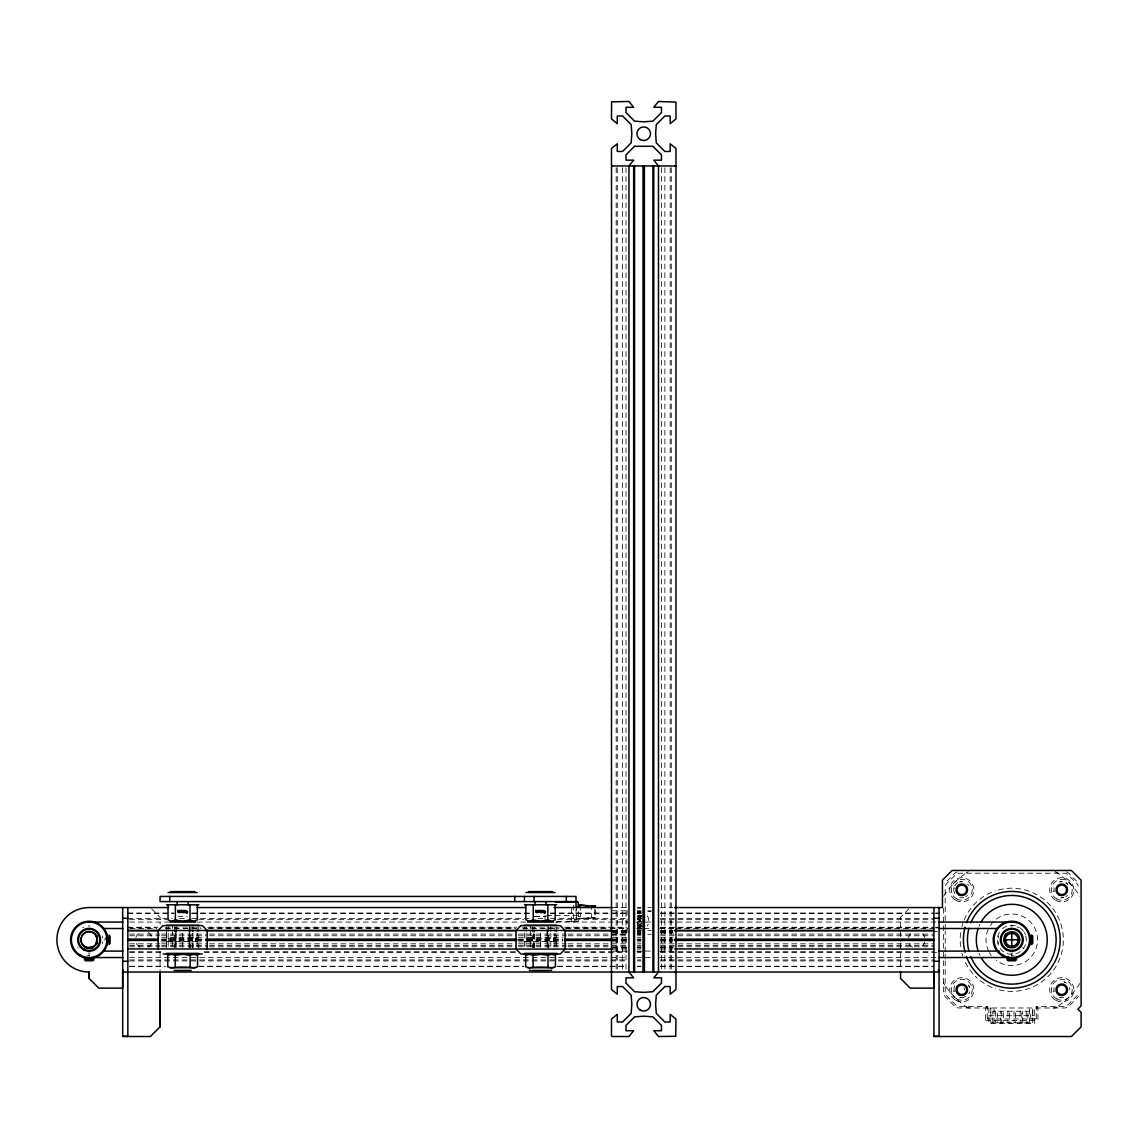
<?xml version="1.0" encoding="UTF-8"?>
<svg xmlns="http://www.w3.org/2000/svg" width="1138" height="1138" viewBox="0 0 1138 1138"><rect width="100%" height="100%" fill="white"/><g stroke="black" fill="none" stroke-linecap="round" stroke-linejoin="round"><path stroke-width="0.75" stroke-dasharray="5 3.75" d="M89.148 955.906L89.148 954.938L89.148 955.906L86.73 955.906M105.251 937.371L105.251 939.789L104.283 939.789M943.587 908.224L943.587 992.421A6.444 6.444 0 0 0 945.479 996.988L954.597 1006.106A6.444 6.444 0 0 0 959.149 1007.984L1064.4 1007.984A6.444 6.444 0 0 0 1068.966 1006.106L1078.084 996.988A6.444 6.444 0 0 0 1078.397 996.646M945.194 960.828L945.194 992.393A4.879 4.879 0 0 0 946.631 995.864L955.707 1004.939A4.879 4.879 0 0 0 959.178 1006.376L987.272 1006.376L987.272 1018.951L985.664 1020.558L985.664 1007.984L987.272 1006.376M945.194 959.078L945.194 953.815M945.194 952.065L945.194 931.026M945.194 929.277L945.194 887.199A4.879 4.879 0 0 1 946.631 883.728L955.707 874.653A4.879 4.879 0 0 1 959.178 873.216L1064.371 873.216A4.879 4.879 0 0 1 1067.842 874.653L1076.918 883.728A4.879 4.879 0 0 1 1078.255 886.146M988.879 1007.984L988.879 1023.46L1034.67 1023.46L1034.67 1007.984M992.749 1022.82L992.749 1011.213L1030.8 1011.213L1030.8 1022.82M994.043 1022.82L994.043 1007.984M995.65 1011.213L995.65 1022.493L997.272 1022.493L997.272 1011.213M1000.814 1022.82L1000.814 1011.213M1001.781 1011.213L1001.781 1022.493L1003.389 1022.493L1003.389 1011.213M1007.912 1011.213L1007.912 1022.493L1009.52 1022.493L1009.52 1011.213M1011.782 955.906L1011.782 954.938L1011.782 955.906L1014.2 955.906M1014.029 1011.213L1014.029 1022.493L1015.651 1022.493L1015.651 1011.213M1020.16 1011.213L1020.16 1022.493L1021.768 1022.493L1021.768 1011.213M1022.735 1022.82L1022.735 1011.213M1026.291 1011.213L1026.291 1022.493L1027.899 1022.493L1027.899 1011.213M1029.506 1022.82L1029.506 1007.984M1036.277 1006.376L1037.899 1007.984L1037.899 1020.558L1036.277 1018.951L1036.277 1006.376L1064.371 1006.376A4.879 4.879 0 0 0 1067.842 1004.939L1076.918 995.864A4.879 4.879 0 0 0 1078.255 993.446M176.077 933.971L176.148 948.096M176.077 932.207L176.106 926.915M533.978 948.096L534.035 933.971M534.035 932.207L534.063 926.915L534.106 932.207M175.736 947.271L175.835 930.073L175.821 947.271M533.694 947.271L533.793 930.073M90.144 953.132L88.138 953.132M954.028 987.599L954.028 991.767A8.066 8.066 0 0 1 954.825 985.65M1012.777 953.132L1010.772 953.132M968.794 993.716L969.604 991.767M1022.92 948.196L1022.948 947.47M78.024 947.385L78.01 948.196M954.825 885.705L956.105 884.027A8.066 8.066 0 0 1 957.783 882.747M102.448 943.587L102.463 941.809M909.006 908.764L900.542 917.228L900.542 941.723M88.337 926.033L89.959 926.033M1010.971 926.033L1012.592 926.033M965.835 896.716L967.513 895.435M1065.794 896.716L1067.458 895.435M82.661 927.442L83.899 927.043M637.195 918.693L639.755 917.214L642.97 919.077L636.526 922.79M637.195 923.174L639.755 924.653L641.903 923.416M102.463 937.783L102.448 936.005M998.623 935.891L998.552 937.812M963.9 997.471A8.066 8.066 0 0 1 959.732 997.471L965.835 996.66M998.552 941.78L998.623 943.701M1061.768 897.797L1063.845 897.512A8.066 8.066 0 0 1 1059.677 897.512M1017.116 927.015L1018.254 927.442M595.629 917.868L592.713 917.84L595.629 917.882L595.672 909.347M588.773 917.925L587.677 917.939L591.476 917.925M592.898 917.911L594.676 917.868L591.689 917.925M579.185 918.636L587.692 917.925L578.773 918.636M592.557 917.825L591.476 916.887L591.476 906.929M578.986 918.636L578.673 918.636M612.23 907.555L627.066 907.555L627.066 934.312L612.23 934.312M637.408 907.555L640.95 907.555M647.792 907.555L651.249 907.555M660.481 907.555L672.914 907.555M637.422 908.195L640.879 908.195M612.23 910.77L627.066 910.77M637.422 910.77L640.879 910.77M647.792 910.77L651.249 910.77M637.422 911.424L640.879 911.424M647.792 911.424L651.249 911.424M127.84 913.017L174 913.017M191.753 913.017L530.877 913.017M550.408 913.017L626.754 913.017M637.408 913.017L640.95 913.017M660.481 913.017L933.914 913.017M935.635 913.017L939.063 913.017M127.84 913.359L174 913.359M191.753 913.359L530.877 913.359M550.408 913.359L626.754 913.359M637.408 913.359L640.95 913.359M660.481 913.359L933.914 913.359M935.635 913.359L939.063 913.359M546.667 915.45L578.275 915.45M177.869 916.318L187.386 916.318M534.775 916.318L546.311 916.318M534.419 916.417L545.059 916.417M578.275 916.744L580.508 916.744L580.522 908.409M127.84 918.636L172.222 918.636M179.32 918.636L184.655 918.636M191.753 918.636L530.877 918.636M537.975 918.636L543.295 918.636M550.408 918.636L626.754 918.636M637.408 918.636L640.95 918.636M660.481 918.636L933.914 918.636M129.604 919.675L166.902 919.675M198.851 919.675L523.764 919.675M557.506 919.675L626.754 919.675M637.408 919.675L640.95 919.675M660.481 919.675L933.914 919.675M557.122 921.581L578.275 921.581L578.275 908.494M573.552 921.865L574.519 921.865M129.604 922.065L168.666 922.065M197.073 922.065L525.543 922.065M555.728 922.065L627.792 922.05M636.683 922.05L650.908 922.05M659.784 922.05L937.115 922.05M556.169 922.221L558.929 921.581M127.84 927.214L158.011 927.214M207.728 927.214L516.666 927.214M564.604 927.214L626.754 927.214M637.408 927.214L640.95 927.214M660.481 927.214L933.914 927.214M935.635 927.214L939.063 927.214M127.84 927.868L156.247 927.868M165.124 927.868L200.629 927.868M209.506 927.868L514.888 927.868M522.001 927.868L559.284 927.868M566.383 927.868L626.754 927.868M637.408 927.868L640.95 927.868M660.481 927.868L933.914 927.868M935.635 927.868L939.063 927.868M130.031 928.494L156.703 928.494M165.579 928.494L201.142 928.494M208.254 928.494L515.799 928.494M522.911 928.494L558.459 928.494M565.572 928.494L608.233 928.494M610.011 928.494L627.792 928.494M636.683 928.494L642.017 928.494M643.795 928.494L650.908 928.494M659.784 928.494L674.009 928.494M675.787 928.494L937.115 928.494M612.543 930.486L626.754 930.486M637.408 930.486L640.95 930.486M647.792 930.443L651.249 930.443M660.481 930.486L672.914 930.486M612.543 930.642L626.754 930.642M637.408 930.642L640.95 930.642M660.481 930.642L672.914 930.642M612.23 931.083L627.066 931.083M637.422 931.083L640.879 931.083M933.914 931.41L937.356 931.41M612.543 931.738L626.754 931.738M637.408 931.738L640.95 931.738M660.481 931.738L672.914 931.738M612.543 932.008L626.754 932.008M637.408 932.008L640.95 932.008M660.481 932.008L672.914 932.008M612.543 932.819L626.754 932.819M637.408 932.819L640.95 932.819M660.481 932.819L672.914 932.819M637.422 933.672L640.879 933.672M129.604 934.099L159.789 934.099M161.568 934.099L207.728 934.099M209.506 934.099L516.666 934.099M518.444 934.099L566.383 934.099M568.161 934.099L626.754 934.099M637.408 934.099L640.95 934.099M660.481 934.099L933.914 934.099M637.422 934.312L640.879 934.312M647.792 934.312L651.249 934.312M129.604 935.763L159.789 935.763M161.568 935.763L207.728 935.763M209.506 935.763L516.666 935.763M518.444 935.763L566.383 935.763M568.161 935.763L626.754 935.763M637.408 935.763L640.95 935.763M660.481 935.763L933.914 935.763M161.568 937.712L204.186 937.712M518.444 937.712L562.826 937.712M612.543 937.712L626.754 937.712M637.408 937.712L640.95 937.712M660.481 937.712L672.914 937.712M161.568 939.135L204.186 939.135M518.444 939.135L562.826 939.135M612.543 939.135L626.754 939.135M637.408 939.135L640.95 939.135M660.481 939.135L672.914 939.135M161.568 939.789L204.186 939.789M518.444 939.789L562.826 939.789M612.543 939.789L626.754 939.789M637.408 939.789L640.95 939.789M660.481 939.789L672.914 939.789M161.568 940.457L204.186 940.457M518.444 940.457L562.826 940.457M612.543 940.457L626.754 940.457M637.408 940.457L640.95 940.457M660.481 940.457L672.914 940.457M166.461 941.41L198.809 941.41L198.709 947.854M524.419 941.41L556.667 941.41M161.568 941.88L204.186 941.88M518.444 941.88L562.826 941.88M612.543 941.88L626.754 941.88M637.408 941.88L640.95 941.88M660.481 941.88L672.914 941.88M129.604 943.829L159.789 943.829M161.568 943.829L207.728 943.829M209.506 943.829L516.666 943.829M518.444 943.829L566.383 943.829M568.161 943.829L626.754 943.829M637.408 943.829L640.95 943.829M660.481 943.829L933.914 943.829M129.604 945.493L159.789 945.493M161.568 945.493L207.728 945.493M209.506 945.493L516.666 945.493M518.444 945.493L566.383 945.493M568.161 945.493L626.754 945.493M637.408 945.493L640.95 945.493M660.481 945.493L933.914 945.493M129.604 946.773L159.789 946.773M161.568 946.773L207.728 946.773M209.506 946.773L516.666 946.773M518.444 946.773L566.383 946.773M568.161 946.773L626.754 946.773M637.408 946.773L640.95 946.773M660.481 946.773L933.914 946.773M612.543 947.584L626.754 947.584M637.408 947.584L640.95 947.584M660.481 947.584L672.914 947.584M612.543 947.854L626.754 947.854M637.408 947.854L640.95 947.854M660.481 947.854L672.914 947.854M612.543 949.106L626.754 948.95M637.408 949.106L640.95 948.95M660.481 949.106L672.914 948.95M613.567 951.098L627.792 951.098M636.683 951.098L650.908 951.098M659.784 951.098L672.231 951.098M129.604 951.724L161.568 951.724M204.186 951.724L516.666 951.724M564.604 951.724L626.754 951.724M637.408 951.724L640.95 951.724M660.481 951.724L933.914 951.724M129.604 952.364L161.568 952.364M204.186 952.364L516.666 952.364M564.604 952.364L626.754 952.364M637.408 952.364L640.95 952.364M660.481 952.364L937.356 952.364M129.604 957.527L627.792 957.542M636.683 957.542L650.908 957.542M659.784 957.542L937.115 957.542M129.604 959.917L626.754 959.917M637.408 959.917L640.95 959.917M660.481 959.917L933.914 959.917M129.604 960.941L626.754 960.941M637.408 960.941L640.95 960.941M660.481 960.941L933.914 960.941M129.604 966.233L165.124 966.233M198.851 966.233L523.764 966.233M557.506 966.233L626.754 966.233M637.408 966.233L640.95 966.233M660.481 966.233L933.914 966.233M129.604 966.575L165.124 966.575M198.851 966.575L523.764 966.575M557.506 966.575L626.754 966.575M637.408 966.575L640.95 966.575M660.481 966.575L933.914 966.575M988.879 1015.722L1034.67 1015.722M987.272 1018.951L1036.277 1018.951M985.664 1020.558L1037.899 1020.558M1065.794 982.706L1063.845 981.895A8.066 8.066 0 0 1 1065.794 982.706L1067.458 983.986A8.066 8.066 0 0 1 1068.753 985.65M637.607 919.689L642.97 922.79M1067.458 884.027L1065.794 882.747A8.066 8.066 0 0 1 1068.753 885.705M151.61 908.764L160.074 917.228L160.074 924.17M954.028 891.822A8.066 8.066 0 0 1 954.028 887.64L954.825 893.757M968.794 985.65L969.604 987.599A8.066 8.066 0 0 0 967.513 983.986M964.142 988.14L964.611 989.847M1069.549 987.599L1069.82 989.69M547.122 930.073L547.307 947.271M189.164 930.073L189.534 947.271M547.293 930.073L547.406 947.271M1032.735 1015.722L1032.735 1007.984L1032.735 1022.82L990.814 1022.82L990.814 1007.984L990.814 1015.722M900.542 943.473L900.542 950.486M900.542 952.236L900.542 969.732M671.278 167.741L671.278 970.259M670.168 167.741L670.168 970.259M664.876 167.741L664.876 972.037M661.463 167.741L661.463 970.259M639.755 917.214L639.755 924.653M625.985 167.741L625.985 972.037M622.571 167.741L622.571 972.037M617.28 167.741L617.28 970.259M616.17 167.741L616.17 970.259M594.705 909.347L594.705 917.882M577.137 921.581L570.693 921.581M576.397 905.151L576.397 922.221M576.013 908.835L576.013 921.581M574.519 918.636L574.519 921.88M573.552 905.151L573.552 921.88M571.617 908.252L571.617 922.221M556.667 926.901L556.667 938.181L524.419 938.181L524.419 926.901M556.624 941.41L556.667 947.854M554.988 926.901L554.988 931.738M554.988 933.345L554.988 938.181M554.988 941.41L554.988 947.854M554.533 938.181L554.533 941.41M553.438 938.181L553.438 941.41M550.835 926.901L550.835 931.738M550.835 933.345L550.835 938.181M550.835 941.41L550.835 947.854M548.601 926.901L548.601 947.854M547.207 926.915L547.207 932.207M547.207 933.971L547.207 948.096M545.059 915.45L545.059 920.045M540.55 933.345L540.55 947.101M534.106 933.971L534.106 948.096M532.484 926.901L532.484 947.854M530.265 925.279L530.265 928.508M530.265 930.116L530.265 938.181M530.265 941.41L530.265 947.854M527.648 938.181L527.648 941.41M526.553 938.181L526.553 941.41M526.097 926.901L526.097 931.738M526.097 933.345L526.097 938.181M526.097 941.41L526.097 947.854M524.462 941.41L524.419 947.854M198.809 926.901L198.709 938.181L166.461 938.181L166.561 926.901M197.13 926.901L197.03 931.738M197.13 933.345L197.03 938.181M197.13 941.41L197.03 947.854M196.661 938.181L196.575 941.41M195.58 938.181L195.58 941.41M195.48 938.181L195.48 941.41M190.743 926.901L190.643 947.854M189.349 926.915L189.349 932.207M189.349 933.971L189.349 948.096M189.249 926.915L189.249 932.207M189.249 933.971L189.249 948.096M182.677 933.345L182.592 947.101M174.626 926.901L174.527 947.854M172.393 925.279L172.307 928.508M172.393 930.116L172.307 938.181M172.393 941.41L172.307 947.854M169.79 938.181L169.69 941.41M168.694 938.181L168.609 941.41M168.239 926.901L168.14 931.738M168.239 933.345L168.14 938.181M168.239 941.41L168.14 947.854M166.603 927.925L166.603 938.181M166.603 946.532L166.603 941.41L166.461 947.854M160.074 951.951L160.074 970.43M924.753 941.965A8.379 8.379 0 0 1 918.835 947.897M912.463 947.058A8.379 8.379 0 0 1 909.404 943.985M908.565 937.627A8.379 8.379 0 0 1 910.727 933.871M922.591 933.871A8.379 8.379 0 0 1 924.753 937.627M151.212 943.985A8.379 8.379 0 0 1 148.153 947.058M139.761 947.058A8.379 8.379 0 0 1 135.863 941.965M135.863 937.627A8.379 8.379 0 0 1 138.025 933.871M148.153 932.534A8.379 8.379 0 0 1 152.051 937.627M642.06 925.962A5.804 5.804 0 0 1 637.65 926.545M637.65 915.322A5.804 5.804 0 0 1 642.06 915.905M641.235 928.722A8.066 8.066 0 0 1 637.067 928.722M637.067 913.145A8.066 8.066 0 0 1 641.235 913.145M641.604 925.407A4.837 4.837 0 0 1 637.337 925.123M637.337 916.744A4.837 4.837 0 0 1 641.604 916.46M647.337 915.862A9.118 9.118 0 0 1 647.337 926.005M641.533 929.888A9.118 9.118 0 0 1 637.394 929.746M637.394 912.121A9.118 9.118 0 0 1 641.533 911.979M641.548 923.615A3.229 3.229 0 0 1 637.323 923.06M637.323 918.807A3.229 3.229 0 0 1 641.548 918.252M641.476 925.109A4.509 4.509 0 0 1 637.237 924.682M637.237 917.185A4.509 4.509 0 0 1 641.476 916.759M641.434 925.905A5.249 5.249 0 0 1 637.422 925.649M637.422 916.218A5.249 5.249 0 0 1 641.434 915.962M1025.793 936.033A14.509 14.509 0 0 1 1008.026 953.815A14.509 14.509 0 0 1 1001.511 929.533M1002.45 928.679A14.509 14.509 0 0 1 1019.036 927.228M1019.833 927.726A14.509 14.509 0 0 1 1023.844 931.738M1024.342 932.534A14.509 14.509 0 0 1 1025.409 934.839M990.33 925.464A25.79 25.79 0 0 1 1026.576 918.665A25.79 25.79 0 0 1 1032.579 955.052A25.79 25.79 0 0 1 996.077 960.259M991.312 955.493A25.79 25.79 0 0 1 989.434 952.691M988.652 951.212A25.79 25.79 0 0 1 989.434 926.901M979.974 955.479A35.463 35.463 0 0 1 979.007 953.374M979.007 926.218A35.463 35.463 0 0 1 979.974 924.113M1066.477 871.95A6.444 6.444 0 0 1 1068.966 873.486L1078.084 882.604A6.444 6.444 0 0 1 1078.397 882.946M957.072 871.95A6.444 6.444 0 0 0 954.597 873.486L945.479 882.604A6.444 6.444 0 0 0 944.44 883.942M1079.976 983.374A80.926 80.926 0 0 1 1055.353 1007.984M968.196 1007.984A80.926 80.926 0 0 1 943.587 983.374M943.587 896.218A80.926 80.926 0 0 1 968.196 871.594M1055.353 871.594A80.926 80.926 0 0 1 1079.976 896.218M1052.707 908.394A51.594 51.594 0 0 1 995.195 988.652M992.037 987.457A51.594 51.594 0 0 1 975.294 976.276M972.99 973.815A51.594 51.594 0 0 1 964.114 959.533M962.933 956.375A51.594 51.594 0 0 1 961.951 953.146M960.628 946.532A51.594 51.594 0 0 1 961.183 929.732M961.951 926.446A51.594 51.594 0 0 1 962.933 923.217M964.114 920.059A51.594 51.594 0 0 1 995.195 890.94M998.424 889.959A51.594 51.594 0 0 1 1050.559 905.777M963.9 897.512A8.066 8.066 0 0 1 959.732 897.512M967.513 884.027A8.066 8.066 0 0 1 968.794 885.705M944.682 985.053A6.444 6.444 0 0 1 943.587 981.454M970.131 1007.984A6.444 6.444 0 0 1 966.518 1006.888M1057.031 1006.888A6.444 6.444 0 0 1 1053.432 1007.984M966.518 872.704A6.444 6.444 0 0 1 968.04 871.95M1055.523 871.95A6.444 6.444 0 0 1 1057.031 872.704M176.191 926.915L176.177 932.207L176.248 926.915M1053.973 887.64L1053.973 891.822A8.066 8.066 0 0 1 1053.973 887.64M1053.973 987.599L1053.973 991.767A8.066 8.066 0 0 1 1053.973 987.599M961.809 881.665L959.732 881.95A8.066 8.066 0 0 1 963.9 881.95L961.809 881.665M1061.768 881.665L1059.677 881.95A8.066 8.066 0 0 1 1063.845 881.95L1061.768 881.665M1063.845 997.471L1059.677 997.471A8.066 8.066 0 0 0 1063.845 997.471M192.962 931.738L192.962 926.901L192.877 931.738M192.962 938.181L192.962 933.345L192.877 938.181M192.962 947.854L192.962 941.41L192.877 947.854M956.56 998.851A10.484 10.484 0 0 0 972.279 989.775A10.484 10.484 0 0 0 956.56 980.7A10.484 10.484 0 0 0 956.56 998.851M1056.519 998.851A10.484 10.484 0 0 0 1072.238 989.775A10.484 10.484 0 0 0 1056.519 980.7A10.484 10.484 0 0 0 1056.519 998.851M1056.519 898.892A10.484 10.484 0 0 0 1072.238 889.816A10.484 10.484 0 0 0 1056.519 880.741A10.484 10.484 0 0 0 1056.519 898.892M956.56 898.892A10.484 10.484 0 0 0 972.279 889.816A10.484 10.484 0 0 0 956.56 880.741A10.484 10.484 0 0 0 956.56 898.892M955.749 900.286A12.091 12.091 0 0 0 973.886 889.816A12.091 12.091 0 0 0 955.749 879.347A12.091 12.091 0 0 0 955.749 900.286M1055.708 900.286A12.091 12.091 0 0 0 1073.845 889.816A12.091 12.091 0 0 0 1055.708 879.347A12.091 12.091 0 0 0 1055.708 900.286M1055.708 1000.245A12.091 12.091 0 0 0 1073.845 989.775A12.091 12.091 0 0 0 1055.708 979.306A12.091 12.091 0 0 0 1055.708 1000.245M955.749 1000.245A12.091 12.091 0 0 0 973.886 989.775A12.091 12.091 0 0 0 955.749 979.306A12.091 12.091 0 0 0 955.749 1000.245"/><path stroke-width="1.5" d="M123.43 970.216A2.575 2.575 0 0 0 122.676 972.037L122.676 988.154L98.821 988.154L89.148 978.481L89.148 972.037A32.248 32.248 0 0 1 56.9 939.789A32.248 32.248 0 0 1 89.148 907.555L168.666 907.555M160.074 1026.846L160.074 972.037L160.074 1026.846L150.401 1036.519L122.676 1036.519L122.676 907.555M168.026 904.81L168.026 919.774L170.444 920.927L194.925 920.927L197.343 919.774L197.343 904.81M525.884 904.81L525.884 919.774L528.302 920.927L552.784 920.927L555.202 919.774L555.202 904.81M1005.323 942.947L1005.323 935.066M1011.782 946.233L1011.782 933.359M172.933 920.927L175.352 919.774L175.394 904.81M530.792 920.927L533.21 919.774L533.253 904.81M106.844 945.365L107.712 939.789L106.844 934.227M1029.477 945.365L1030.345 939.789L1029.477 934.227M95.848 944.27L97.057 938.238M1004.797 935.763L1006.077 934.099M591.476 906.929L595.629 905.933L592.713 905.891M93.615 946.503L87.583 947.698M551.788 970.216L550.408 970.43M94.71 957.499L89.148 958.367L83.572 957.499M1017.344 957.499L1011.782 958.367L1006.205 957.499M190.131 955.209L193.844 954.298L197.571 955.209L197.571 966.831L193.844 967.727C186.561 966.902 178.794 966.902 171.511 967.727L167.784 966.831L167.784 955.209L171.511 954.298L175.238 955.209L182.677 954.298L190.131 955.209L190.131 966.831M547.99 955.209L551.717 954.298L555.444 955.209L555.444 966.831L551.717 967.727C544.419 966.902 536.667 966.902 529.369 967.727L525.656 966.831L525.656 955.209L529.369 954.298L533.096 955.209L540.55 954.298L547.99 955.209L547.99 966.831M185.167 920.927L190.003 919.774L192.436 920.927M543.039 920.927L547.876 919.774L550.294 920.927M612.287 972.037L611.49 972.748L611.476 989.519L617.28 994.199L617.28 986.546L622.571 986.546L631.149 995.124L631.832 1004.285L631.149 1013.432L622.571 1022.009L617.28 1022.009L617.28 1014.356L611.476 1019.051L611.476 1035.722L612.287 1036.519L628.958 1036.519L633.653 1030.715L625.985 1030.715L625.985 1025.438L634.563 1016.86L643.724 1016.177L652.885 1016.86L661.463 1025.438L661.463 1030.715L653.795 1030.715L658.489 1036.519L675.73 1036.291L675.972 1019.051L670.168 1014.356L670.168 1022.009L664.876 1022.009L656.299 1013.432L655.616 1004.285L656.299 995.124L664.876 986.546L670.168 986.546L670.168 994.199L675.972 989.519L675.972 972.848L675.161 972.037M675.161 165.963L675.972 165.152L675.972 148.481L670.168 143.801L670.168 151.454L664.876 151.454L656.299 142.876L655.616 133.715L656.299 124.568L664.876 115.991L670.168 115.991L670.168 123.644L675.972 118.949L675.944 102.107L658.489 101.481L653.795 107.285L661.463 107.285L661.463 112.562L652.885 121.14L643.724 121.823L634.563 121.14L625.985 112.562L625.985 107.285L633.653 107.285L628.958 101.481L611.604 101.851L611.476 118.949L617.28 123.644L617.28 115.991L622.571 115.991L631.149 124.568L631.832 133.715L631.149 142.876L622.571 151.454L617.28 151.454L617.28 143.801L611.476 148.481L611.476 165.152L612.287 165.963M593.595 905.962L594.676 905.933L592.101 905.891M592.557 905.99L580.053 905.179L588.147 905.891M675.915 165.963L611.519 165.963L611.476 972.037M170.501 891.595L194.769 891.595M528.459 891.595L552.641 891.595M168.083 892.533L197.187 892.533M526.041 892.533L555.06 892.533M577.108 901.581L160.074 901.581L160.074 896.431L576.013 896.431L576.013 901.581M555.372 902.235L578.275 902.235L578.275 907.185M166.532 904.81L198.837 904.81M524.39 904.81L556.695 904.81M578.275 906.744L580.508 906.744M197.073 907.555L525.543 907.555M553.95 907.555L612.543 907.555M674.692 907.555L942.449 907.555L942.449 880.143L952.122 870.47L1071.427 870.47L1081.1 880.143L1081.1 1005.892L1077.871 1009.122L1081.1 1012.336L1081.1 1026.846L1071.427 1036.519L933.914 1036.519L933.914 907.555M122.676 918.309L127.84 918.309M933.914 918.309L939.063 918.309M89.148 922.05L122.918 922.05M169.79 922.065L195.58 922.065M527.648 922.065L553.438 922.065M938.893 922.05L1011.782 922.05M166.561 925.279L198.809 925.279M524.419 925.279L556.667 925.279M103.359 928.494L122.918 928.494M938.893 928.494L997.557 928.494M127.84 930.486L612.543 930.486M674.692 930.486L933.914 930.486M127.84 930.642L158.011 930.642M205.95 930.642L516.666 930.642M564.604 930.642L612.543 930.642M674.692 930.642L933.914 930.642M1032.223 937.371L1032.351 937.371A5.69 4.922 0 0 0 1032.322 939.803A5.69 4.922 0 0 0 1032.322 942.221L1032.223 942.207M127.84 939.135L158.011 939.135M205.95 939.135L516.666 939.135M564.604 939.135L612.543 939.135M674.692 939.135L933.914 939.135M127.84 939.789L158.011 939.789M205.95 939.789L516.666 939.789M564.604 939.789L612.543 939.789M674.692 939.789L933.914 939.789M1005.323 939.789L1018.211 939.789M127.84 940.457L158.011 940.457M205.95 940.457L516.666 940.457M564.604 940.457L612.543 940.457M674.692 940.457L933.914 940.457M85.933 947.84L92.719 947.84M127.84 948.95L612.543 949.106M674.692 948.95L933.914 949.106M103.359 951.098L122.918 951.098M938.893 951.098L999.335 951.098M166.603 953.374L198.766 953.374M524.462 953.374L556.624 953.374M163.004 953.985L202.365 953.985M166.561 954.298L198.809 954.298M524.419 954.298L556.667 954.298M1006.945 956.759L1007.756 956.759M94.482 957.542L122.918 957.542M938.893 957.542L1008.225 957.542M84.312 959.775L93.97 959.775M1006.945 959.775L1016.604 959.775M85.307 960.742L92.975 960.742M1007.941 960.742L1015.608 960.742M122.676 961.283L127.84 961.283M933.914 961.283L939.063 961.283M169.79 967.727L195.58 967.727M527.648 967.727L553.438 967.727M174.142 970.43L191.212 970.43M530.678 970.43L529.312 970.216M532.015 970.43L549.085 970.43M122.676 972.037L939.063 972.037A2.575 2.575 0 0 0 938.309 970.216M122.676 1036.277L127.84 1036.277M933.914 1036.277L939.063 1036.277M578.986 905.165L580.01 905.179L579.185 905.165M87.569 947.698L84.312 946.247M533.21 919.774L538.061 920.927M175.352 919.774L180.188 920.927M1005.323 941.866L1007.23 944.341A6.43 6.43 0 0 0 1016.334 944.341A6.43 6.43 0 0 0 1016.334 935.251A6.43 6.43 0 0 0 1007.23 935.251L1005.323 937.726L1006.077 945.493M95.592 934.967L97.043 938.224M1032.721 935.962L1032.721 943.63M1031.753 934.967L1031.753 944.625M1014.2 960.244L1014.2 960.372A5.69 4.922 -90 0 0 1011.767 960.344A5.69 4.922 -90 0 0 1009.349 960.344L1009.363 960.244M939.063 907.555L939.063 1036.519M900.542 971.482L900.542 978.481L910.215 988.154L933.914 988.154L933.914 972.037A2.575 2.575 0 0 1 933.999 971.368M675.972 165.963L675.972 972.037M653.795 165.963L653.795 972.037M652.885 165.963L652.885 972.037M644.407 165.963L644.407 972.037M643.724 165.963L643.724 972.037M643.041 165.963L643.041 972.037M634.563 165.963L634.563 972.037M633.653 165.963L633.653 972.037M576.013 902.235L576.013 907.185M566.34 896.431L566.34 901.581M547.876 904.81L547.876 919.774M546.041 901.581L546.041 904.81M535.045 901.581L535.045 904.81M534.092 896.431L534.092 901.581M533.096 955.209L533.096 966.831M524.419 896.431L524.419 901.581M514.746 896.431L514.746 901.581M207.23 949.106L207.23 930.486L202.365 925.607L163.004 925.607L158.125 930.486L158.125 949.106M190.003 904.81L190.003 919.774M188.183 901.581L188.183 904.81M177.187 901.581L177.187 904.81M175.238 955.209L175.238 966.831M169.747 896.431L169.747 901.581M127.84 907.555L127.84 1036.519M110.087 935.962L110.087 943.63M109.12 934.967L109.12 944.625M97.199 935.962L97.199 943.63M91.566 960.244L91.566 960.372A5.69 4.922 -90 0 0 89.134 960.344A5.69 4.922 -90 0 0 86.716 960.344L86.73 960.244M89.148 972.037L89.148 978.481M966.503 922.762A48.365 48.365 0 0 1 1040.801 901.111A48.365 48.365 0 0 1 1040.801 978.481A48.365 48.365 0 0 1 966.503 956.83M965.067 952.307A48.365 48.365 0 0 1 965.067 927.271M97.242 941.965A8.379 8.379 0 0 1 86.972 947.897A8.379 8.379 0 0 1 81.04 937.627M81.879 935.607A8.379 8.379 0 0 1 97.242 937.627M127.741 971.368A2.575 2.575 0 0 1 127.84 972.037M981.056 922.065A35.463 35.463 0 0 1 1034.57 912.619A35.463 35.463 0 0 1 1034.57 966.959A35.463 35.463 0 0 1 981.056 957.527M978.196 951.197A35.463 35.463 0 0 1 978.196 928.395M970.814 922.833A44.339 44.339 0 0 1 1038.766 904.625A44.339 44.339 0 0 1 1038.766 974.967A44.339 44.339 0 0 1 970.814 956.759M968.95 951.268A44.339 44.339 0 0 1 968.95 928.324M180.544 911.424L179.832 912.079L179.15 910.315L178.552 912.164L177.77 910.315C176.532 913.914 182.976 913.032 181.155 910.315L180.544 911.424M184.484 911.424L183.773 912.079L183.09 910.315L182.493 912.164L181.71 910.315C180.473 913.914 186.917 913.032 185.096 910.315L184.484 911.424M538.416 911.424L537.762 912.15L537.022 910.315L536.411 912.164L535.642 910.315C534.405 913.914 540.849 913.032 539.014 910.315L538.416 911.424M542.342 911.424L541.702 912.15L540.963 910.315L540.351 912.164L539.583 910.315C538.345 913.914 544.775 913.032 542.954 910.315L542.342 911.424M187.642 911.851C185.892 917.057 185.053 907.697 187.642 911.851M545.5 911.851C543.751 917.029 542.997 907.669 545.5 911.851M186.148 911.069L186.831 911.78L186.148 911.069M544.007 911.069L544.704 911.78L544.007 911.069M634.563 146.29L625.985 154.868L625.985 160.159L633.653 160.159L628.958 165.963L628.958 972.037L633.653 977.841L625.985 977.841L625.985 983.132L634.563 991.71L643.724 992.379L652.885 991.71L661.463 983.132L661.463 977.841L653.795 977.841L658.489 972.037L658.489 165.963L653.795 160.159L661.463 160.159L661.463 154.868L652.885 146.29L634.563 146.29M520.863 925.607L515.998 930.486L515.998 949.106L520.863 953.985L560.223 953.985L565.102 949.106L565.102 930.486L560.223 925.607L520.863 925.607M640.338 139.59A6.771 6.771 0 0 0 650.495 133.715A6.771 6.771 0 0 0 640.338 127.854A6.771 6.771 0 0 0 640.338 139.59M639.969 1009.904A6.771 6.771 0 0 0 650.481 1004.726A6.771 6.771 0 0 0 640.722 998.211A6.771 6.771 0 0 0 639.969 1009.904M958.893 994.797A5.804 5.804 0 0 0 967.599 989.775A5.804 5.804 0 0 0 958.893 984.74A5.804 5.804 0 0 0 958.893 994.797M1058.852 994.797A5.804 5.804 0 0 0 1067.558 989.775A5.804 5.804 0 0 0 1058.852 984.74A5.804 5.804 0 0 0 1058.852 994.797M1058.852 894.838A5.804 5.804 0 0 0 1067.558 889.816A5.804 5.804 0 0 0 1058.852 884.795A5.804 5.804 0 0 0 1058.852 894.838M958.893 894.838A5.804 5.804 0 0 0 967.599 889.816A5.804 5.804 0 0 0 958.893 884.795A5.804 5.804 0 0 0 958.893 894.838M79.859 955.877A18.578 18.578 0 0 0 107.712 939.789A18.578 18.578 0 0 0 79.859 923.715A18.578 18.578 0 0 0 79.859 955.877M80.257 955.18A17.767 17.767 0 0 0 106.915 939.789A17.767 17.767 0 0 0 80.257 924.412A17.767 17.767 0 0 0 80.257 955.18M83.828 949.007A10.64 10.64 0 0 0 99.788 939.789A10.64 10.64 0 0 0 83.828 930.585A10.64 10.64 0 0 0 83.828 949.007M83.415 949.704A11.451 11.451 0 0 0 100.585 939.789A11.451 11.451 0 0 0 83.415 929.888A11.451 11.451 0 0 0 83.415 949.704M85.108 946.773A8.066 8.066 0 0 0 97.199 939.789A8.066 8.066 0 0 0 85.108 932.819A8.066 8.066 0 0 0 85.108 946.773M1002.891 955.18A17.767 17.767 0 0 0 1029.549 939.789A17.767 17.767 0 0 0 1002.891 924.412A17.767 17.767 0 0 0 1002.891 955.18M1059.336 894.013A4.837 4.837 0 0 0 1066.591 889.816A4.837 4.837 0 0 0 1059.336 885.634A4.837 4.837 0 0 0 1059.336 894.013M959.377 894.013A4.837 4.837 0 0 0 966.631 889.816A4.837 4.837 0 0 0 959.377 885.634A4.837 4.837 0 0 0 959.377 894.013M959.377 993.958A4.837 4.837 0 0 0 966.631 989.775A4.837 4.837 0 0 0 959.377 985.579A4.837 4.837 0 0 0 959.377 993.958M1059.336 993.958A4.837 4.837 0 0 0 1066.591 989.775A4.837 4.837 0 0 0 1059.336 985.579A4.837 4.837 0 0 0 1059.336 993.958M1007.742 946.773A8.066 8.066 0 0 0 1019.833 939.789A8.066 8.066 0 0 0 1007.742 932.819A8.066 8.066 0 0 0 1007.742 946.773M1002.493 955.877A18.578 18.578 0 0 0 1030.345 939.789A18.578 18.578 0 0 0 1002.493 923.715A18.578 18.578 0 0 0 1002.493 955.877M1006.461 949.007A10.64 10.64 0 0 0 1022.422 939.789A10.64 10.64 0 0 0 1006.461 930.585A10.64 10.64 0 0 0 1006.461 949.007M1006.049 949.704A11.451 11.451 0 0 0 1023.218 939.789A11.451 11.451 0 0 0 1006.049 929.888A11.451 11.451 0 0 0 1006.049 949.704"/></g></svg>
